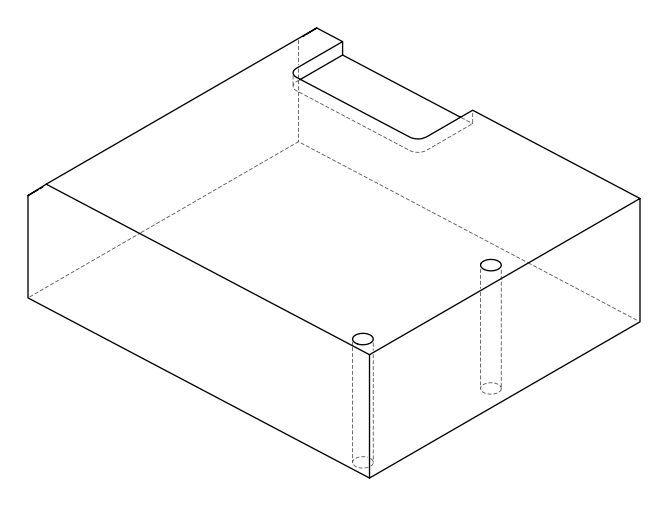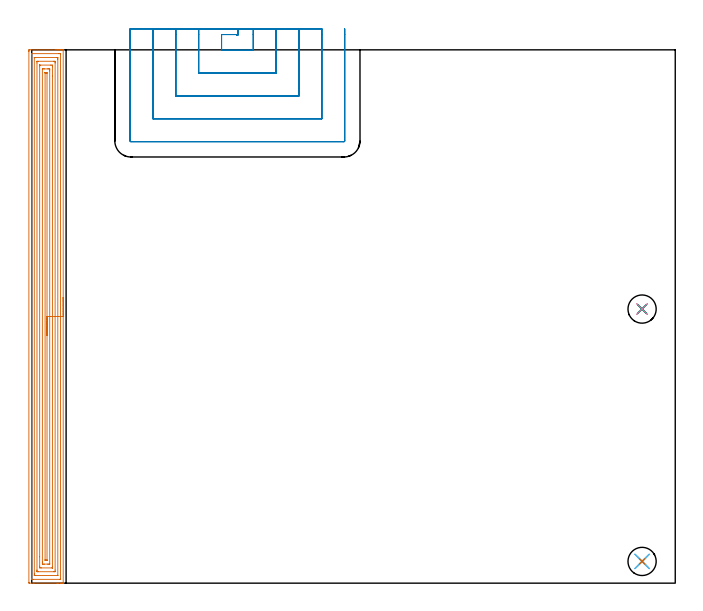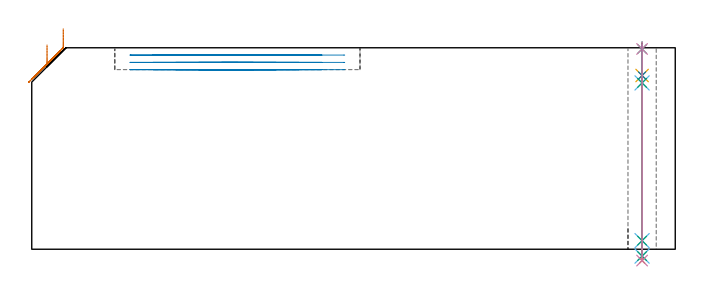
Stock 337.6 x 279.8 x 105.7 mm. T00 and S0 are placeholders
(PLAN: 10 operations, 8 tool changes, 25.5 min)
(1 AREA_MILL | FG_CHAMFER_SURFACE | UGT0205_001 | 15.92 min | 45329 mm3)
(2 MILL_SLOT | SLOT_PARTIAL_RECTANGULAR | UGT0201_010 | Follow Part, ap 4, ae 75% | 7.4 min | 82780 mm3)
(3 SPOT_DRILL | STEP1HOLE | NXT0321_9005460120000 | 0.03 min | 4 mm3)
(4 SPOT_DRILL_1 | STEP1HOLE_1 | NXT0321_9005460120000 | 0.03 min | 11 mm3)
(5 DRILL_BLIND_HOLE_INTO_CENTER | STEP1HOLE | UGT0301_492 | 0.07 min | 922 mm3)
(6 GUN_DRILL_THROUGH_HOLE | STEP1HOLE | UGT0307_006 | 0.53 min | 5890 mm3)
(7 DRILL_TO_ENLARGE_THROUGH_HOLE | STEP1HOLE | UGT0301_279 | 0.46 min | 11335 mm3)
(8 DRILL_BLIND_HOLE_INTO_CENTER_1 | STEP1HOLE_1 | UGT0301_492 | 0.07 min | 928 mm3)
(9 GUN_DRILL_THROUGH_HOLE_1 | STEP1HOLE_1 | UGT0307_006 | 0.53 min | 5893 mm3)
(10 DRILL_TO_ENLARGE_THROUGH_HOLE_1 | STEP1HOLE_1 | UGT0301_279 | 0.46 min | 11331 mm3)
(TOOL UGT0205_001 | Chamfer Mill 20 x 3 x 45 deg. | D20 FL50 Z2)
(TOOL UGT0201_010 | End Mill 16 mm | D16 FL22 Z2)
(TOOL NXT0321_9005460120000 | NC Spot Drill, 142deg, 12mm, Carbide, Uncoated | D12 PA142 FL30 Z2)
(TOOL UGT0301_492 | Carbide Drill 9.7 mm | D9.7 PA118 FL87 Z2)
(TOOL UGT0307_006 | Gun Drill 9 mm | D9 PA130 FL24 Z1)
(TOOL UGT0301_279 | Twist Drill 14.8 mm | D14.8 PA118 FL114 Z2)
(OP 1 AREA_MILL)
G17 G21 G94 G90
T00 M6
G54
G17 G0 G90 X16.5 Y149.9 S1061 M3
G43 Z115.7 H0
G94 G1 Y149.862 Z114.828 F250.
Y149.748 Z113.963
Y149.559 Z113.112
Y149.297 Z112.28
Y148.963 Z111.474
Y148.56 Z110.7
Y148.091 Z109.964
Y147.56 Z109.272
Y146.971 Z108.629
Y146.328 Z108.04
Y145.636 Z107.508
Y144.9 Z107.04
Y144.126 Z106.637
Y143.32 Z106.303
Y142.488 Z106.041
Y141.636 Z105.852
Y140.772 Z105.738
Y139.9 Z105.7
Y0.165
X16.497 Y0.01 Z105.688
X16.461 Y0.007 Z105.652
X16.089 Y0. Z105.289
X15.712 Z104.912
X15.056 Z104.251
X13.838 Z103.035
X13.278 Z102.472
X1.107 Z90.304
X-1.172 Z88.025
X-1.225 Y0.001 Z87.972
X-1.492 Y0.01 Z87.706
X-1.499 Y0.276 Z87.699
Y0.303
X-1.5 Y278.854 Z87.7
X-1.499 Y279.189 Z87.701
X-1.494 Y279.741 Z87.704
X-1.492 Y279.792 Z87.706
X-0.944 Y279.8 Z88.253
X12.669 Z101.864
X13.278 Z102.472
X13.838 Z103.035
X14.167 Z103.363
X14.727 Z103.923
X15.056 Z104.251
X15.712 Z104.912
X16.09 Z105.289
X16.461 Y279.793 Z105.652
X16.497 Y279.79 Z105.688
X16.5 Y279.635 Z105.7
Y139.9
X15.086 Z104.286
X15.085 Y2.397 Z104.285
X15.084 Y2.368 Z104.284
X15.056 Y2.01 Z104.256
X14.561 Y2.001 Z103.761
X0.833 Y2. Z90.033
X0.338 Y2.001 Z89.538
X-0.056 Y2.01 Z89.144
X-0.084 Y2.397 Z89.116
X-0.085 Y2.427 Z89.115
Y277.403
X-0.084 Y277.432 Z89.116
X-0.056 Y277.79 Z89.144
X0.439 Y277.799 Z89.639
X14.167 Y277.8 Z103.367
X14.662 Y277.799 Z103.862
X15.056 Y277.79 Z104.256
X15.084 Y277.403 Z104.284
X15.085 Y277.373 Z104.285
X15.086 Y139.9 Z104.286
X13.672 Z102.872
X13.671 Y4.183 Z102.871
Y4.084
X13.668 Y4.035 Z102.868
X13.665 Y4.018 Z102.865
X13.641 Y4.01 Z102.841
X13.458 Y4.001 Z102.658
X1.722 Y4. Z90.922
X1.54 Y4.002 Z90.74
X1.419 Y4.006 Z90.619
X1.335 Y4.013 Z90.535
X1.332 Y4.052 Z90.532
X1.33 Y4.183 Z90.53
X1.328 Y4.578 Z90.528
Y5.076
X1.329 Y275.617 Z90.529
Y275.716
X1.332 Y275.764 Z90.532
X1.335 Y275.782 Z90.535
X1.359 Y275.79 Z90.559
X1.541 Y275.799 Z90.741
X13.278 Y275.8 Z102.478
X13.46 Y275.798 Z102.66
X13.581 Y275.794 Z102.781
X13.665 Y275.787 Z102.865
X13.668 Y275.748 Z102.868
X13.67 Y275.617 Z102.87
X13.671 Y275.222 Z102.871
X13.672 Y274.724 Z102.872
Y139.9
X12.257 Z101.457
Y6.861
X12.251 Y6.107 Z101.451
X12.244 Y6.01 Z101.444
X12.143 Y6.005 Z101.343
X11.929 Y6.002 Z101.129
X11.5 Y6. Z100.7
X3.469 Z92.669
X3.06 Y6.002 Z92.26
X2.855 Y6.005 Z92.055
X2.758 Y6.01 Z91.958
X2.75 Y6.075 Z91.95
X2.743 Y6.729 Z91.943
Y6.861
Y272.938
X2.749 Y273.692 Z91.949
X2.756 Y273.79 Z91.956
X2.857 Y273.795 Z92.057
X3.071 Y273.798 Z92.271
X3.5 Y273.8 Z92.7
X11.531 Z100.731
X11.94 Y273.798 Z101.14
X12.145 Y273.795 Z101.345
X12.241 Y273.79 Z101.441
X12.25 Y273.725 Z101.45
X12.257 Y273.071 Z101.457
Y272.938
Y139.9
X10.843 Z100.043
Y8.414
X10.841 Y8.181 Z100.041
X10.838 Y8.027 Z100.038
X10.836 Y8.008 Z100.036
X10.831 Y8.006 Z100.031
X10.812 Y8.002 Z100.012
X10.772 Y8.001 Z99.972
X10.611 Y8. Z99.811
X5.033 Y8.001 Z94.233
X4.389 Y8.007 Z93.589
X4.181 Y8.01 Z93.381
X4.164 Y8.415 Z93.364
X4.16 Y8.647 Z93.36
X4.158 Y8.879 Z93.358
X4.157 Y13.857 Z93.357
Y271.385
X4.159 Y271.619 Z93.359
X4.162 Y271.773 Z93.362
X4.164 Y271.792 Z93.364
X4.169 Y271.794 Z93.369
X4.188 Y271.798 Z93.388
X4.228 Y271.799 Z93.428
X4.389 Y271.8 Z93.589
X9.967 Y271.799 Z99.167
X10.611 Y271.793 Z99.811
X10.819 Y271.79 Z100.019
X10.836 Y271.385 Z100.036
X10.84 Y271.153 Z100.04
X10.842 Y270.921 Z100.042
X10.843 Y265.96 Z100.043
Y139.9
X9.429 Z98.629
X9.428 Y10.134 Z98.628
X9.427 Y10.059 Z98.627
X9.425 Y10.023 Z98.625
X9.423 Y10.012 Z98.623
X9.407 Y10.01 Z98.607
X9.262 Y10.002 Z98.462
X8.833 Y10. Z98.033
X8.375 Z97.575
X6.598 Z95.798
X6.167 Y10.001 Z95.367
X5.705 Y10.003 Z94.905
X5.594 Y10.01 Z94.794
X5.578 Y10.018 Z94.778
X5.575 Y10.054 Z94.775
X5.573 Y10.137 Z94.773
X5.572 Y10.433 Z94.772
X5.571 Y11.031 Z94.771
X5.572 Y269.666 Z94.772
X5.573 Y269.741 Z94.773
X5.575 Y269.777 Z94.775
X5.577 Y269.788 Z94.777
X5.593 Y269.79 Z94.793
X5.738 Y269.798 Z94.938
X6.167 Y269.799 Z95.367
X6.624 Y269.8 Z95.824
X8.402 Z97.602
X8.833 Y269.799 Z98.033
X9.295 Y269.796 Z98.495
X9.406 Y269.79 Z98.606
X9.422 Y269.782 Z98.622
X9.424 Y269.746 Z98.624
X9.427 Y269.663 Z98.627
X9.428 Y269.367 Z98.628
X9.429 Y268.769 Z98.629
Y139.9
X8.015 Z97.215
X8.014 Y12.149 Z97.214
X8.013 Y12.078 Z97.213
X8.009 Y12.032 Z97.209
X8.006 Y12.009 Z97.206
X7.998 Y12.007 Z97.198
X7.944 Y12.004 Z97.144
X7.27 Y12.003 Z96.47
X7.056 Y12.01 Z96.256
X6.992 Y12.016 Z96.192
X6.988 Y12.148 Z96.188
X6.986 Y12.219 Z96.186
Y267.651
X6.987 Y267.722 Z96.187
X6.991 Y267.768 Z96.191
X6.994 Y267.791 Z96.194
X7.002 Y267.793 Z96.202
X7.056 Y267.796 Z96.256
X7.73 Y267.797 Z96.93
X7.944 Y267.79 Z97.144
X8.008 Y267.784 Z97.208
X8.012 Y267.652 Z97.212
X8.014 Y267.581 Z97.214
X8.015 Y139.9 Z97.215
Y139.028 Z97.253
Y138.163 Z97.367
Y137.312 Z97.555
Y136.48 Z97.818
Y135.674 Z98.152
Y134.9 Z98.554
Y134.164 Z99.023
Y133.472 Z99.554
Y132.829 Z100.144
Y132.24 Z100.787
Y131.708 Z101.479
Y131.24 Z102.215
Y130.837 Z102.989
Y130.503 Z103.794
Y130.241 Z104.627
Y130.052 Z105.478
Y129.938 Z106.343
Y129.9 Z107.215
G0 Z115.7
M5
M2
(OP 2 MILL_SLOT)
G17 G21 G94 G90
T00 M6
G54
G17 G0 G90 X108.2 Y290.8 S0 M3
G43 Z115.7 H0
Z101.867
G94 G1 Y287.8 F250.
Y287.6 F500.
X107.6
Y287.8
X99.6
Y279.6
X116.2
Y287.8
Y290.8 F250.
X87.6
Y287.8
Y267.6 F500.
X128.2
Y287.8
Y290.8 F250.
X75.6
Y287.8
Y255.6 F500.
X140.2
Y287.8
Y290.8 F250.
X63.6
Y287.8
Y243.6 F500.
X152.2
Y287.8
Y290.8 F250.
X51.6
Y287.8
Y232. F500.
G3 X52. Y231.6 R0.4
G1 X163.8
G3 X164.2 Y232. R0.4
G1 Y287.8
Y290.8 F250.
G0 X108.2 Z98.033
G1 Y287.8
Y287.6 F500.
X107.6
Y287.8
X99.6
Y279.6
X116.2
Y287.8
Y290.8 F250.
X87.6
Y287.8
Y267.6 F500.
X128.2
Y287.8
Y290.8 F250.
X75.6
Y287.8
Y255.6 F500.
X140.2
Y287.8
Y290.8 F250.
X63.6
Y287.8
Y243.6 F500.
X152.2
Y287.8
Y290.8 F250.
X51.6
Y287.8
Y232. F500.
G3 X52. Y231.6 R0.4
G1 X163.8
G3 X164.2 Y232. R0.4
G1 Y287.8
Y290.8 F250.
G0 X108.2 Z94.2
G1 Y287.8
Y287.6 F500.
X107.6
Y287.8
X99.6
Y279.6
X116.2
Y287.8
Y290.8 F250.
X87.6
Y287.8
Y267.6 F500.
X128.2
Y287.8
Y290.8 F250.
X75.6
Y287.8
Y255.6 F500.
X140.2
Y287.8
Y290.8 F250.
X63.6
Y287.8
Y243.6 F500.
X152.2
Y287.8
Y290.8 F250.
X51.6
Y287.8
Y232. F500.
G3 X52. Y231.6 R0.4
G1 X163.8
G3 X164.2 Y232. R0.4
G1 Y287.8
Y290.8 F250.
G0 Z115.7
M5
M2
(OP 3 SPOT_DRILL)
G17 G21 G94 G90
T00 M6
G54
G17 G0 G90 X320.2 Y11.4 S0 M3
G43 Z115.7 H0
G94 G81 G98 Z105.063 F250. R108.7
G80
M5
M2
(OP 4 SPOT_DRILL_1)
G17 G21 G94 G90
T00 M6
G54
G17 G0 G90 X320.2 Y143.8 S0 M3
G43 Z115.7 H0
G94 G81 G98 Z105.063 F250. R108.7
G80
M5
M2
(OP 5 DRILL_BLIND_HOLE_INTO_CENTER)
G17 G21 G94 G90
T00 M6
G54
G17 G0 G90 X320.2 Y11.4 S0 M3
G43 Z115.7 H0
G94 G81 G98 Z91.15 F250. R107.7
G80
M5
M2
(OP 6 GUN_DRILL_THROUGH_HOLE)
G17 G21 G94 G90
T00 M6
G54
G17 G0 G90 X320.2 Y11.4 M8
G43 Z115.7 H0
Z103.289
S716 M3
G94 G1 Z87.255 F125. M26
G4 X.084
Z4.5 F250.
G4 X.084
Z-3.598 F125.
G4 X.084
M5
M9
G0 Z103.289
Z115.7
M2
(OP 7 DRILL_TO_ENLARGE_THROUGH_HOLE)
G17 G21 G94 G90
T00 M6
G54
G17 G0 G90 X320.2 Y11.4 S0 M3
G43 Z115.7 H0
G94 G73 G98 Z-5.946 F250. Q13.956 R107.7
G80
M5
M2
(OP 8 DRILL_BLIND_HOLE_INTO_CENTER_1)
G17 G21 G94 G90
T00 M6
G54
G17 G0 G90 X320.2 Y143.8 S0 M3
G43 Z115.7 H0
G94 G81 G98 Z91.15 F250. R107.7
G80
M5
M2
(OP 9 GUN_DRILL_THROUGH_HOLE_1)
G17 G21 G94 G90
T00 M6
G54
G17 G0 G90 X320.2 Y143.8 M8
G43 Z115.7 H0
Z103.289
S716 M3
G94 G1 Z87.255 F125. M26
G4 X.084
Z4.5 F250.
G4 X.084
Z-3.598 F125.
G4 X.084
M5
M9
G0 Z103.289
Z115.7
M2
(OP 10 DRILL_TO_ENLARGE_THROUGH_HOLE_1)
G17 G21 G94 G90
T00 M6
G54
G17 G0 G90 X320.2 Y143.8 S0 M3
G43 Z115.7 H0
G94 G73 G98 Z-5.946 F250. Q13.956 R107.7
G80
M5
M2
